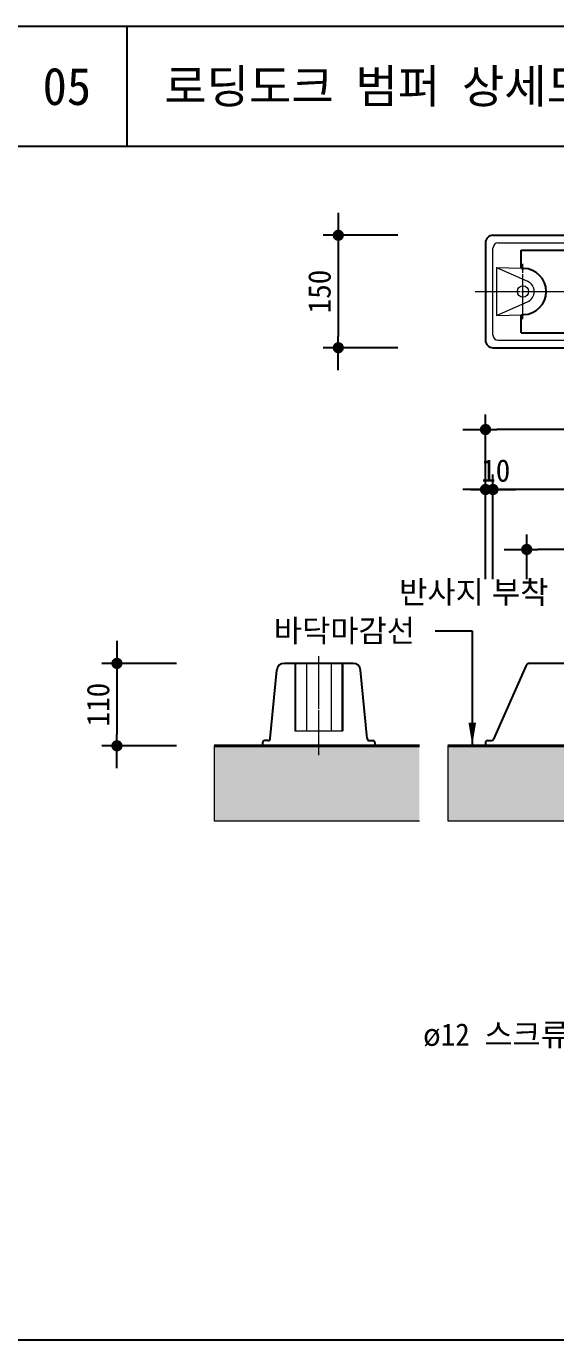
# Model space of a CAD drawing. Header units: millimetres. Extents: x 209 to 75467, y 6568 to 12199.
# Drawn here: x 10414 to 11120, y 6837 to 8589 of the extents above; entities that cross this region are included whole.
import ezdxf
from ezdxf.enums import TextEntityAlignment as Align

# ---------------------------------------------------------------- set-up
doc = ezdxf.new("R2010")
doc.units = ezdxf.units.MM
doc.header["$MEASUREMENT"] = 0
doc.linetypes.add('CEN', pattern=[62, 60, -1, 0, -1])
doc.layers.get('0').update_dxf_attribs({"linetype": 'CONTINUOUS'})
for name, color, linetype, lineweight in [('A-CNTL', 1, 'CEN', 15), ('A-CONC-LIN1', 2, 'CONTINUOUS', 40), ('A-DIMS', 7, 'CONTINUOUS', 25), ('A-ELEV-LIN2', 7, 'CONTINUOUS', 25), ('A-ELEV-LIN3', 8, 'CONTINUOUS', 18), ('A-MKXS-LEAD', 7, 'CONTINUOUS', 25), ('A-MKXS-TEXT1', 3, 'CONTINUOUS', 25)]:
    doc.layers.add(name, color=color, linetype=linetype, lineweight=lineweight)
doc.layers.add('A-XXXX-NPLT', color=144, linetype='CONTINUOUS', lineweight=0, plot=False)
for name, color, linetype in [('A-XXXX-SOLD', 252, 'CONTINUOUS'), ('CA-ANNO-TEXT', 3, 'CONTINUOUS'), ('SYMB', 7, 'CONTINUOUS'), ('TABL', 7, 'CONTINUOUS')]:
    doc.layers.add(name, color=color, linetype=linetype)
doc.styles.add('HY울릉도L', font='H2GTRE.TTF')
doc.styles.add('돋움체', font='')
doc.styles.get('돋움체').set_extended_font_data('DotumChe')
doc.dimstyles.new('CDIM', dxfattribs={"dimtxt": 3, "dimasz": 1.5, "dimexe": 2, "dimexo": 1, "dimgap": 1, "dimtad": 1, "dimdec": 0, "dimrnd": 0.5, "dimzin": 0, "dimdsep": 32, "dimlunit": 6, "dimtxsty": 'HY울릉도L', "dimblk1": '_CIDOT', "dimblk2": '_CIDOT', "dimsah": 1, "dimcen": 5.5, "dimclrd": 2, "dimclre": 2, "dimclrt": 7, "dimadec": 0, "dimazin": 0, "dimtfac": 1, "dimtdec": 0, "dimtix": 1, "dimtmove": 2, "dimatfit": 1, "dimldrblk": '_CIDOT', "dimfxl": 1, "dimtolj": 1, "dimtzin": 0, "dimlwd": -1, "dimarcsym": 0})

# ---------------------------------------------------------------- blocks, each defined once
blk = doc.blocks.new('_CIDOT')
at = {"color": 0, "linetype": 'ByBlock'}
blk.add_line((2, 0), (-1, 0), dxfattribs=at)
at = {"color": 0, "linetype": 'ByBlock', "const_width": 0.5}
blk.add_lwpolyline([(-0.25, 0, 1), (0.25, 0, 1)], format="xyb", close=True, dxfattribs=at)
blk = doc.blocks.new('*D72')
at = {"layer": 'A-DIMS', "lineweight": -2, "transparency": 16777216}
for p, q in [((10909.7, 8310.5), (10810.1, 8310.5)), ((10909.7, 8160.5), (10810.1, 8160.5))]:
    blk.add_line(p, q, dxfattribs=at)
at = {"layer": 'A-DIMS', "transparency": 16777216}
blk.add_line((10830.1, 8295.5), (10830.1, 8175.5), dxfattribs=at)
at = {"layer": 'A-DIMS', "transparency": 16777216, "xscale": 15, "yscale": 15, "zscale": 15}
for p, rotation in [((10830.1, 8310.5), 90), ((10830.1, 8160.5), 270)]:
    blk.add_blockref('_CIDOT', p, dxfattribs=dict(at, rotation=rotation))
at = {"layer": 'A-DIMS', "color": 3, "transparency": 16777216, "insert": (10805.1, 8235.5), "char_height": 30, "attachment_point": 5, "rotation": 90, "style": '돋움체'}
blk.add_mtext('\\A1;150', dxfattribs=at)
blk = doc.blocks.new('*D74')
at = {"layer": 'A-DIMS', "lineweight": -2, "transparency": 16777216}
for p, q in [((11026.4, 7851.8), (11026.4, 7991.3)), ((11036.4, 7851.8), (11036.4, 7991.3))]:
    blk.add_line(p, q, dxfattribs=at)
at = {"layer": 'A-DIMS', "transparency": 16777216}
for p, q in [((11011.4, 7971.3), (10996.4, 7971.3)), ((11036.4, 7971.3), (11026.4, 7971.3)), ((11051.4, 7971.3), (11066.4, 7971.3))]:
    blk.add_line(p, q, dxfattribs=at)
at = {"layer": 'A-DIMS', "transparency": 16777216, "xscale": 15, "yscale": 15, "zscale": 15, "rotation": 180}
blk.add_blockref('_CIDOT', (11036.4, 7971.3), dxfattribs=at)
at = {"layer": 'A-DIMS', "transparency": 16777216, "xscale": 15, "yscale": 15, "zscale": 15}
blk.add_blockref('_CIDOT', (11026.4, 7971.3), dxfattribs=at)
at = {"layer": 'A-DIMS', "color": 3, "transparency": 16777216, "insert": (11040.1, 7996.4), "char_height": 30, "attachment_point": 5, "style": '돋움체'}
blk.add_mtext('\\A1;10', dxfattribs=at)
blk = doc.blocks.new('*D75')
at = {"layer": 'A-DIMS', "lineweight": -2, "transparency": 16777216}
for p, q in [((11036.4, 7851.8), (11036.4, 7991.3)), ((11766.4, 7851.8), (11766.4, 7991.3))]:
    blk.add_line(p, q, dxfattribs=at)
at = {"layer": 'A-DIMS', "transparency": 16777216}
blk.add_line((11751.4, 7971.3), (11051.4, 7971.3), dxfattribs=at)
at = {"layer": 'A-DIMS', "transparency": 16777216, "xscale": 15, "yscale": 15, "zscale": 15, "rotation": 180}
blk.add_blockref('_CIDOT', (11036.4, 7971.3), dxfattribs=at)
at = {"layer": 'A-DIMS', "transparency": 16777216, "xscale": 15, "yscale": 15, "zscale": 15}
blk.add_blockref('_CIDOT', (11766.4, 7971.3), dxfattribs=at)
at = {"layer": 'A-DIMS', "color": 3, "transparency": 16777216, "insert": (11401.4, 7996.4), "char_height": 30, "attachment_point": 5, "style": '돋움체'}
blk.add_mtext('\\A1;730', dxfattribs=at)
blk = doc.blocks.new('*D76')
at = {"layer": 'A-DIMS', "lineweight": -2, "transparency": 16777216}
for p, q in [((11026.4, 7930.4), (11026.4, 8071.3)), ((11776.4, 7930.4), (11776.4, 8071.3))]:
    blk.add_line(p, q, dxfattribs=at)
at = {"layer": 'A-DIMS', "transparency": 16777216}
blk.add_line((11761.4, 8051.3), (11041.4, 8051.3), dxfattribs=at)
at = {"layer": 'A-DIMS', "transparency": 16777216, "xscale": 15, "yscale": 15, "zscale": 15, "rotation": 180}
blk.add_blockref('_CIDOT', (11026.4, 8051.3), dxfattribs=at)
at = {"layer": 'A-DIMS', "transparency": 16777216, "xscale": 15, "yscale": 15, "zscale": 15}
blk.add_blockref('_CIDOT', (11776.4, 8051.3), dxfattribs=at)
at = {"layer": 'A-DIMS', "color": 3, "transparency": 16777216, "insert": (11401.4, 8076.4), "char_height": 30, "attachment_point": 5, "style": '돋움체'}
blk.add_mtext('\\A1;750', dxfattribs=at)
blk = doc.blocks.new('*D78')
at = {"layer": 'A-DIMS', "lineweight": -2, "transparency": 16777216}
for p, q in [((11081.4, 7851.8), (11081.4, 7911.3)), ((11721.4, 7851.8), (11721.4, 7911.3))]:
    blk.add_line(p, q, dxfattribs=at)
at = {"layer": 'A-DIMS', "transparency": 16777216}
blk.add_line((11706.4, 7891.3), (11096.4, 7891.3), dxfattribs=at)
at = {"layer": 'A-DIMS', "transparency": 16777216, "xscale": 15, "yscale": 15, "zscale": 15, "rotation": 180}
blk.add_blockref('_CIDOT', (11081.4, 7891.3), dxfattribs=at)
at = {"layer": 'A-DIMS', "transparency": 16777216, "xscale": 15, "yscale": 15, "zscale": 15}
blk.add_blockref('_CIDOT', (11721.4, 7891.3), dxfattribs=at)
at = {"layer": 'A-DIMS', "color": 3, "transparency": 16777216, "insert": (11401.4, 7916.4), "char_height": 30, "attachment_point": 5, "style": '돋움체'}
blk.add_mtext('\\A1;640', dxfattribs=at)
blk = doc.blocks.new('*D79')
at = {"layer": 'A-DIMS', "lineweight": -2, "transparency": 16777216}
for p, q in [((10614.4, 7739.3), (10514.8, 7739.3)), ((10614.4, 7629.3), (10514.8, 7629.3))]:
    blk.add_line(p, q, dxfattribs=at)
at = {"layer": 'A-DIMS', "transparency": 16777216}
blk.add_line((10534.8, 7724.3), (10534.8, 7644.3), dxfattribs=at)
at = {"layer": 'A-DIMS', "transparency": 16777216, "xscale": 15, "yscale": 15, "zscale": 15}
for p, rotation in [((10534.8, 7739.3), 90), ((10534.8, 7629.3), 270)]:
    blk.add_blockref('_CIDOT', p, dxfattribs=dict(at, rotation=rotation))
at = {"layer": 'A-DIMS', "color": 3, "transparency": 16777216, "insert": (10509.8, 7684.3), "char_height": 30, "attachment_point": 5, "rotation": 90, "style": '돋움체'}
blk.add_mtext('\\A1;110', dxfattribs=at)

msp = doc.modelspace()

# ---------------------------------------------------------------- hatches: boundary and pattern name
at = {"layer": 'A-XXXX-SOLD'}
for points in [[(10938.2, 7529.3), (10938.2, 7629.3), (10664.7, 7629.3), (10664.7, 7529.3)], [(10976.1, 7629.3), (10976.1, 7529.3), (11911.3, 7529.3), (11911.3, 7629.3)]]:
    msp.add_hatch(color=256, dxfattribs=at).paths.add_polyline_path(points)

# ---------------------------------------------------------------- linework, layer by layer
at = {"layer": 'A-CNTL'}
for p, q in [((11076.4, 8198.5), (11076.4, 8272.6)), ((11012.5, 8235.5), (11790.2, 8235.5)), ((10804, 7616.7), (10804, 7748.9))]:
    msp.add_line(p, q, dxfattribs=at)
at = {"layer": 'A-CONC-LIN1'}
for p, q in [((10664.7, 7629.3), (10938.2, 7629.3)), ((10976.1, 7629.3), (11911.3, 7629.3))]:
    msp.add_line(p, q, dxfattribs=at)
at = {"layer": 'A-ELEV-LIN2'}
for p, q in [((11036.4, 8310.5), (11766.4, 8310.5)), ((11026.4, 8300.5), (11026.4, 8170.5)), ((11073.9, 8290.5), (11728.9, 8290.5)), ((11073.9, 8266.5), (11073.9, 8290.5)), ((11073.9, 8266.5), (11077.4, 8266.4)), ((11073.9, 8204.6), (11077.4, 8204.7)), ((11073.9, 8180.5), (11073.9, 8204.6)), ((11073.9, 8180.5), (11728.9, 8180.5)), ((11036.4, 8160.5), (11766.4, 8160.5)), ((10739.4, 7638.9), (10748.2, 7730.2)), ((10849.9, 7739.3), (10758.1, 7739.3)), ((10868.7, 7638.9), (10859.9, 7730.2)), ((11080, 7735.7), (11037.2, 7638.1)), ((11401.4, 7739.3), (11085.5, 7739.3)), ((10729, 7633.3), (10729, 7629.3)), ((10729, 7629.3), (10879, 7629.3)), ((10736.4, 7636.3), (10732, 7636.3)), ((10871.6, 7636.3), (10876, 7636.3)), ((10879, 7633.3), (10879, 7629.3)), ((11026.4, 7633.3), (11026.4, 7629.3)), ((11026.4, 7629.3), (11401.4, 7629.3)), ((11029.4, 7636.3), (11034.4, 7636.3))]:
    msp.add_line(p, q, dxfattribs=at)
for centre, radius, start, end in [((11036.4, 8300.5), 10, 90, 180), ((11076.4, 8235.5), 30.9, 271.811, 88.189), ((11036.4, 8170.5), 10, 180, 270), ((10758.1, 7729.3), 10, 90, 174.5121), ((10849.9, 7729.3), 10, 5.4879, 90), ((11085.5, 7733.3), 6, 90, 156.3039), ((10732, 7633.3), 3, 90, 180), ((10736.4, 7639.3), 3, 270, 352.2434), ((10871.6, 7639.3), 3, 187.7566, 270), ((10876, 7633.3), 3, 0, 90), ((11029.4, 7633.3), 3, 90, 180), ((11034.4, 7639.3), 3, 270, 336.3039)]:
    msp.add_arc(centre, radius, start, end, dxfattribs=at)
at = {"layer": 'A-ELEV-LIN3'}
for p, q in [((11036.4, 8177.5), (11036.4, 8293.5)), ((11043.4, 8300.5), (11759.4, 8300.5)), ((11041.1, 8267.5), (11041.1, 8203.5)), ((11041.1, 8267.5), (11073.9, 8266.5)), ((11041.1, 8267.5), (11082.4, 8249.2)), ((11041.1, 8203.5), (11082.4, 8221.8)), ((11041.1, 8203.5), (11073.9, 8204.6)), ((11043.4, 8170.5), (11759.4, 8170.5)), ((10772, 7739.3), (10772, 7649.3)), ((10773.2, 7739.3), (10773.2, 7649.3)), ((10787.6, 7739.3), (10787.6, 7649.3)), ((10820.4, 7739.3), (10820.4, 7649.3)), ((10834.9, 7739.3), (10834.9, 7649.3)), ((10836, 7739.3), (10836, 7649.3)), ((10772, 7649.3), (10836, 7649.3))]:
    msp.add_line(p, q, dxfattribs=at)
msp.add_circle((11076.4, 8235.5), 7.5, dxfattribs=at)
for centre, radius, start, end in [((11043.4, 8293.5), 7, 90, 180), ((11076.4, 8235.5), 15, 293.8587, 66.1413), ((11043.4, 8177.5), 7, 180, 270)]:
    msp.add_arc(centre, radius, start, end, dxfattribs=at)
at = {"layer": 'A-MKXS-LEAD'}
for p, q in [((10959.1, 7782.7), (11008.8, 7782.7)), ((11008.8, 7782.7), (11008.8, 7630))]:
    msp.add_line(p, q, dxfattribs=at)
msp.add_lwpolyline([(11008.8, 7630, 10, 10, 0), (11008.8, 7630, 0, 10, 0), (11008.8, 7660, 10, 10, 0)], format="xyseb", dxfattribs=at)
at = {"layer": 'A-XXXX-NPLT'}
for p, q in [((10664.7, 7629.3), (10664.7, 7529.3)), ((10976.1, 7629.3), (10976.1, 7529.3)), ((10664.7, 7529.3), (10938.2, 7529.3)), ((10976.1, 7529.3), (11911.3, 7529.3))]:
    msp.add_line(p, q, dxfattribs=at)
at = {"layer": 'SYMB'}
for p, q in [((8609, 8589.4), (12361.3, 8589.4)), ((8609, 8429.4), (12361.3, 8429.4))]:
    msp.add_line(p, q, dxfattribs=at)
at = {"layer": 'TABL'}
msp.add_line((8609, 6836.8), (15956.5, 6836.8), dxfattribs=at)
msp.add_lwpolyline([(10548, 8589.4), (10548, 8429.4)], dxfattribs=at)

# ---------------------------------------------------------------- texts
at = {"layer": 'A-MKXS-TEXT1', "style": '돋움체'}
msp.add_text('로딩도크 범퍼 상세도', height=45, dxfattribs=at).set_placement((10598, 8509.4), align=Align.MIDDLE_LEFT)
msp.add_text('바닥마감선', height=30, dxfattribs=at).set_placement((10744.1, 7767.8))
at = {"layer": 'A-MKXS-TEXT1', "color": 252, "style": '돋움체'}
msp.add_text('ø12 스크류앙카', height=30, dxfattribs=at).set_placement((10943.2, 7229))
at = {"layer": 'A-MKXS-TEXT1', "insert": (11010.8, 7832.7), "char_height": 30, "attachment_point": 5, "style": '돋움체'}
msp.add_mtext('{\\fGulim|b0|i0|c129|p50;반사지 부착}', dxfattribs=at)
at = {"layer": 'CA-ANNO-TEXT', "style": '돋움체'}
msp.add_text('05', height=50, dxfattribs=at).set_placement((10468, 8509.4), align=Align.MIDDLE_CENTER)

# ---------------------------------------------------------------- dimensions: what is measured, and where the dimension line sits
at = {"layer": 'A-DIMS'}
for base, p1, p2, angle, text, picture, middle in [((10830.1, 8160.5), (10919.7, 8310.5), (10919.7, 8160.5), 270, '150', '*D72', (10805.1, 8235.5)), ((11026.4, 8051.3), (11776.4, 7920.4), (11026.4, 7920.4), 180, '750', '*D76', (11401.4, 8076.4)), ((11036.4, 7971.3), (11766.4, 7841.8), (11036.4, 7841.8), 180, '730', '*D75', (11401.4, 7996.4)), ((11081.4, 7891.3), (11721.4, 7841.8), (11081.4, 7841.8), 180, '640', '*D78', (11401.4, 7916.4)), ((10534.8, 7629.3), (10624.4, 7739.3), (10624.4, 7629.3), 270, '110', '*D79', (10509.8, 7684.3))]:
    dim = msp.add_linear_dim(base=base, p1=p1, p2=p2, angle=angle, text=text, dimstyle='CDIM', override={"dimscale": 10, "dimtxsty": '돋움체', "dimclrd": 256, "dimclre": 256, "dimclrt": 3}, dxfattribs=at)
    dim.commit()
    dim.dimension.update_dxf_attribs({"geometry": picture, "text_midpoint": middle})
dim = msp.add_linear_dim(base=(11026.4, 7971.3), p1=(11036.4, 7841.8), p2=(11026.4, 7841.8), angle=180, text='10', dimstyle='CDIM', override={"dimscale": 10, "dimtxsty": '돋움체', "dimclrd": 256, "dimclre": 256, "dimclrt": 3}, dxfattribs=at)
dim.commit()
dim.dimension.update_dxf_attribs({"geometry": '*D74', "text_midpoint": (11040.1, 7996.4), "dimtype": 160})

doc.saveas('drawing.dxf')
